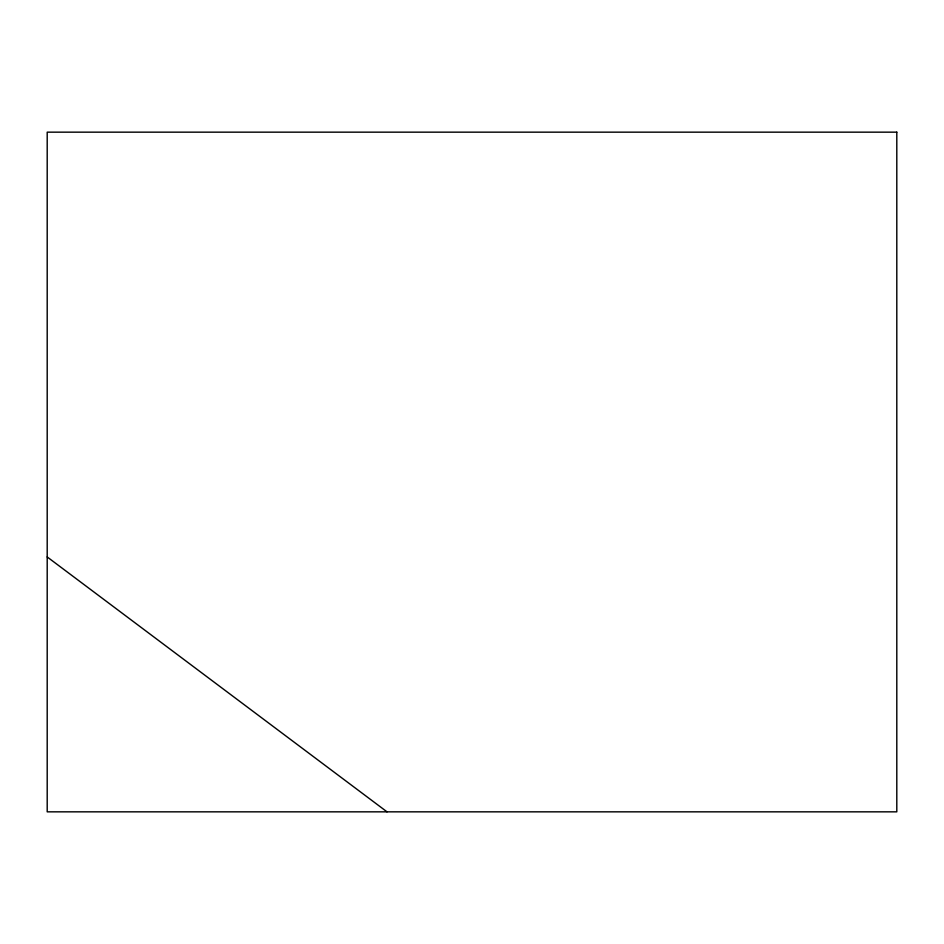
<?xml version="1.0" encoding="UTF-8"?>
<svg xmlns="http://www.w3.org/2000/svg" width="944" height="944" viewBox="0 0 944 944"><rect width="100%" height="100%" fill="white"/><g stroke="black" fill="none" stroke-linecap="round" stroke-linejoin="round"><path stroke-width="1.42" d="M47.2 556.96L387.04 811.84M896.8 132.16L47.2 132.16L47.2 811.84L896.8 811.84L896.8 132.16"/></g></svg>
